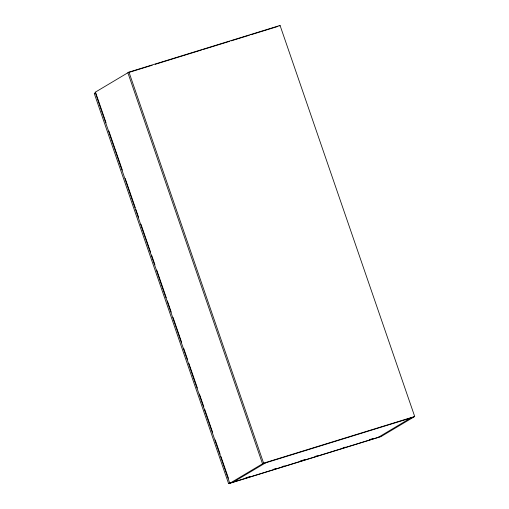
<?xml version="1.0" encoding="UTF-8"?>
<svg xmlns="http://www.w3.org/2000/svg" width="509" height="509" viewBox="0 0 509 509"><rect width="100%" height="100%" fill="white"/><g stroke="black" fill="none" stroke-linecap="round" stroke-linejoin="round"><path stroke-width="0.76" d="M95.138 92.275L128.962 72.113L280.058 25.45L414.708 416.496L380.885 436.665M303.37 460.454L228.573 483.55L94.292 93.567L95.221 93.02M278.97 26.099L280.058 25.45M228.573 483.55L229.966 482.723M95.177 92.256L229.788 483.321L263.605 463.158L414.708 416.496M232.81 482.392L265.539 462.872M304.796 459.748L303.873 460.295L378.664 437.199L380.058 436.372M377.869 437.6L410.598 418.08M152.172 65.254L127.874 72.755L262.523 463.807L413.62 417.145M155.194 64.319L201.526 50.016M203.04 49.545L229.623 41.337M231.137 40.873L249.365 35.242M250.88 34.771L277.45 26.57M94.292 93.567L95.807 93.102M245.828 477.824L249.607 476.653M273.785 469.19L276.05 468.49M282.094 466.626L284.359 465.926M300.227 461.027L304 459.856M315.084 456.439L317.349 455.74M343.034 447.805L345.306 447.106M369.477 439.636L373.256 438.472M229.788 483.321L380.923 436.646M128.962 72.113L263.605 463.158M95.686 92.74L106.031 122.796M108.875 131.061L122.332 170.133M125.176 178.404L135.267 207.704M135.788 209.212L138.633 217.477M140.961 224.24L150.53 252.038M151.567 255.047L154.933 264.814M156.74 270.075L166.316 297.873M167.353 300.883L171.234 312.151M173.041 317.412L181.579 342.207M183.654 348.22L187.535 359.494M188.826 363.248L197.365 388.043M199.433 394.055L203.829 406.831M204.605 409.083L212.628 432.376M215.218 439.891L220.13 454.168M220.906 456.42L228.414 478.212"/></g></svg>
